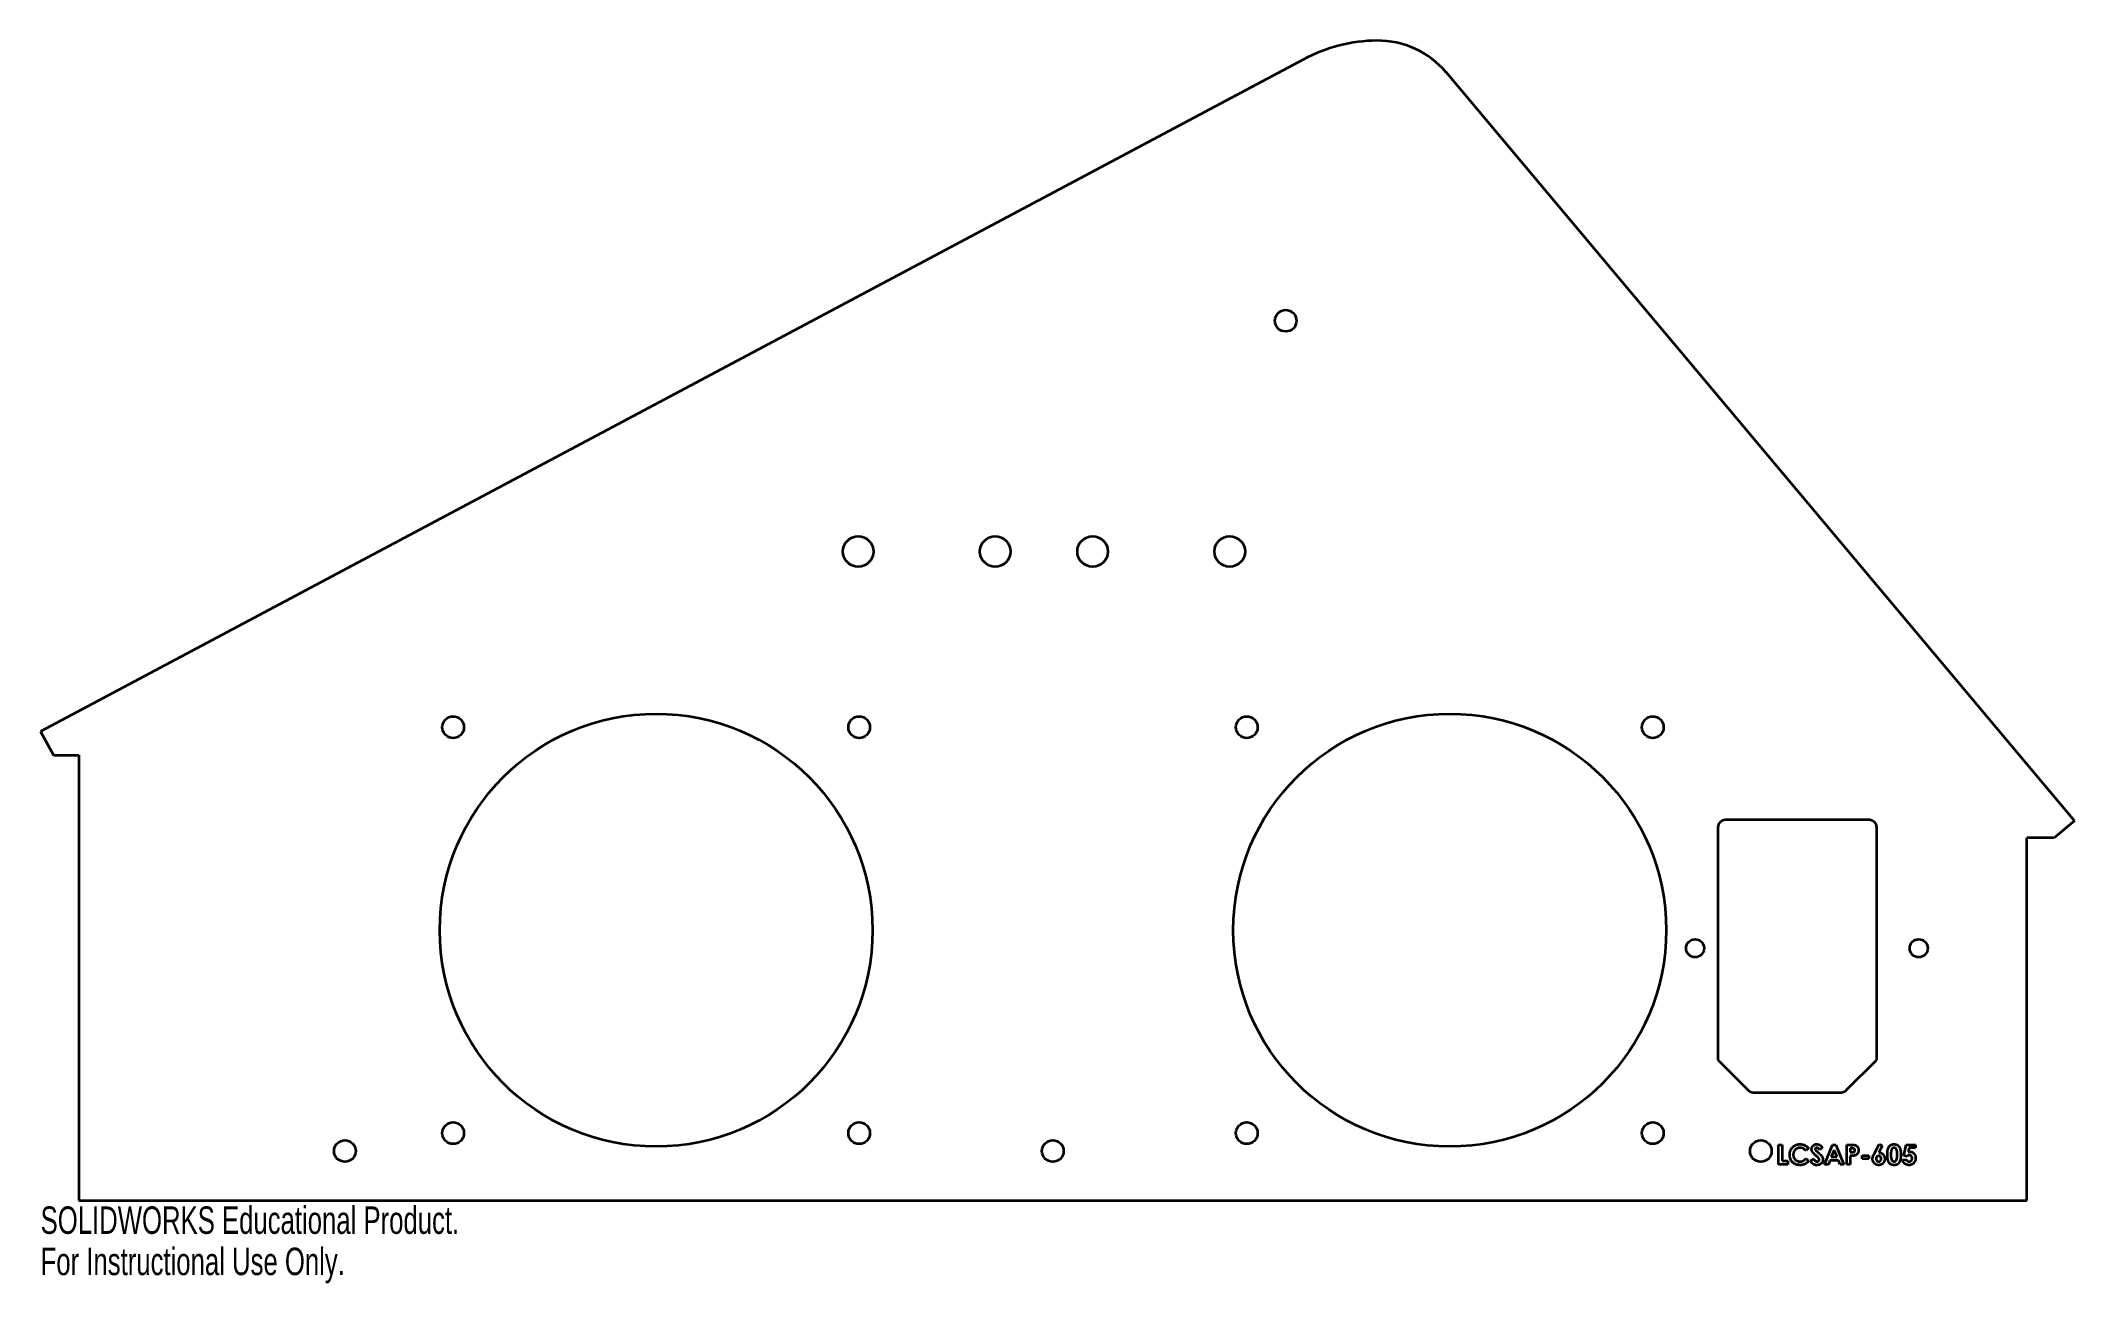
# Model space of a CAD drawing. Header units: inches. Extents: x -0.3 to 13.8, y -0.6 to 8.
import ezdxf

# ---------------------------------------------------------------- set-up
doc = ezdxf.new("R2010")
doc.units = ezdxf.units.IN
doc.header["$MEASUREMENT"] = 0
doc.styles.add('SLDTEXTSTYLE0', font='TXT', dxfattribs={"width": 0.7})

msp = doc.modelspace()

# ---------------------------------------------------------------- linework, layer by layer
at = {"color": 7, "linetype": 'Continuous', "lineweight": 35}
for p, q in [((8.486, 7.912), (-0.266, 3.253)), ((13.829, 2.632), (9.474, 7.822)), ((-0.266, 3.253), (-0.177, 3.088)), ((-0.177, 3.088), (0, 3.088)), ((0, 3.088), (0, 0)), ((11.359, 2.59), (11.359, 0.975)), ((12.409, 2.64), (11.409, 2.64)), ((12.459, 0.975), (12.459, 2.59)), ((13.829, 2.632), (13.688, 2.514)), ((13.688, 2.514), (13.5, 2.514)), ((13.5, 0), (13.5, 2.514)), ((11.359, 0.975), (11.569, 0.765)), ((12.248, 0.765), (12.459, 0.975)), ((11.604, 0.75), (12.213, 0.75)), ((11.778, 0.388), (11.803, 0.388)), ((11.778, 0.25), (11.778, 0.388)), ((11.803, 0.388), (11.803, 0.275)), ((11.987, 0.364), (11.969, 0.347)), ((11.969, 0.291), (11.986, 0.273)), ((12.001, 0.276), (12.023, 0.289)), ((12.082, 0.369), (12.064, 0.352)), ((12.097, 0.25), (12.153, 0.388)), ((12.164, 0.351), (12.144, 0.303)), ((12.144, 0.303), (12.185, 0.303)), ((12.153, 0.388), (12.176, 0.388)), ((12.185, 0.303), (12.164, 0.351)), ((12.176, 0.388), (12.231, 0.25)), ((12.252, 0.388), (12.279, 0.388)), ((12.252, 0.25), (12.252, 0.388)), ((12.276, 0.363), (12.276, 0.335)), ((12.284, 0.363), (12.276, 0.363)), ((12.276, 0.335), (12.285, 0.335)), ((12.276, 0.31), (12.276, 0.25)), ((12.358, 0.312), (12.405, 0.312)), ((12.358, 0.289), (12.358, 0.312)), ((12.405, 0.289), (12.358, 0.289)), ((12.405, 0.312), (12.405, 0.289)), ((12.441, 0.323), (12.476, 0.391)), ((12.497, 0.38), (12.473, 0.333)), ((12.476, 0.391), (12.497, 0.38)), ((12.637, 0.284), (12.665, 0.284)), ((12.648, 0.311), (12.664, 0.388)), ((12.669, 0.307), (12.648, 0.311)), ((12.664, 0.388), (12.727, 0.388)), ((12.684, 0.365), (12.678, 0.339)), ((12.727, 0.365), (12.684, 0.365)), ((12.727, 0.388), (12.727, 0.365)), ((11.842, 0.25), (11.778, 0.25)), ((11.803, 0.275), (11.842, 0.275)), ((11.842, 0.275), (11.842, 0.25)), ((12.124, 0.25), (12.097, 0.25)), ((12.134, 0.278), (12.124, 0.25)), ((12.194, 0.278), (12.134, 0.278)), ((12.205, 0.25), (12.194, 0.278)), ((12.231, 0.25), (12.205, 0.25)), ((12.276, 0.25), (12.252, 0.25)), ((0, 0), (13.5, 0))]:
    msp.add_line(p, q, dxfattribs=at)
for centre, radius in [((8.363, 6.1), 0.075), ((5.4, 4.5), 0.106), ((6.35, 4.5), 0.106), ((7.025, 4.5), 0.106), ((7.975, 4.5), 0.106), ((4, 1.875), 1.5), ((2.593, 3.282), 0.075), ((5.407, 3.282), 0.075), ((9.5, 1.875), 1.5), ((8.093, 3.282), 0.075), ((10.907, 3.282), 0.075), ((11.2, 1.75), 0.0625), ((12.75, 1.75), 0.0625), ((2.593, 0.468), 0.075), ((5.407, 0.468), 0.075), ((8.093, 0.468), 0.075), ((10.907, 0.468), 0.075), ((1.843, 0.344), 0.075), ((6.749, 0.344), 0.075), ((11.656, 0.344), 0.075)]:
    msp.add_circle(centre, radius, dxfattribs=at)
for centre, radius, start, end in [((9.007, 6.933), 1.109, 90.575, 118.025), ((9.002, 7.426), 0.616, 40, 90.575), ((11.409, 2.59), 0.05, 90, 180), ((12.409, 2.59), 0.05, 0, 90), ((11.604, 0.8), 0.05, 225, 270), ((12.213, 0.8), 0.05, 270, 315)]:
    msp.add_arc(centre, radius, start, end, dxfattribs=at)
for points, knots in [([(11.856, 0.319), (11.856, 0.321), (11.856, 0.324), (11.857, 0.329), (11.857, 0.334), (11.858, 0.339), (11.86, 0.343), (11.861, 0.347), (11.863, 0.352), (11.865, 0.356), (11.868, 0.36), (11.87, 0.363), (11.873, 0.367), (11.876, 0.37), (11.88, 0.373), (11.883, 0.376), (11.887, 0.379), (11.891, 0.382), (11.896, 0.384), (11.9, 0.386), (11.904, 0.388), (11.909, 0.389), (11.914, 0.39), (11.918, 0.391), (11.923, 0.391), (11.926, 0.391), (11.928, 0.391)], [0, 0, 0, 0, 0.044663, 0.088512, 0.130926, 0.172904, 0.214, 0.254985, 0.295291, 0.335772, 0.376181, 0.416178, 0.45635, 0.496512, 0.537041, 0.578119, 0.619725, 0.662422, 0.705299, 0.74743, 0.789433, 0.831267, 0.872825, 0.91487, 0.957027, 1, 1, 1, 1]), ([(11.928, 0.246), (11.925, 0.247), (11.92, 0.247), (11.913, 0.248), (11.906, 0.249), (11.899, 0.251), (11.893, 0.254), (11.887, 0.258), (11.881, 0.262), (11.876, 0.267), (11.871, 0.272), (11.867, 0.278), (11.864, 0.284), (11.861, 0.29), (11.859, 0.297), (11.857, 0.304), (11.856, 0.311), (11.856, 0.317), (11.856, 0.319)], [0, 0, 0, 0, 0.067376, 0.131837, 0.194461, 0.255346, 0.315588, 0.375627, 0.436138, 0.497779, 0.55947, 0.620278, 0.680788, 0.741492, 0.803215, 0.866493, 0.93191, 1, 1, 1, 1]), ([(11.927, 0.367), (11.925, 0.367), (11.922, 0.366), (11.918, 0.366), (11.913, 0.365), (11.909, 0.363), (11.905, 0.361), (11.901, 0.359), (11.897, 0.356), (11.894, 0.353), (11.891, 0.349), (11.888, 0.346), (11.886, 0.342), (11.884, 0.338), (11.883, 0.333), (11.882, 0.329), (11.881, 0.324), (11.881, 0.321), (11.881, 0.319)], [0, 0, 0, 0, 0.064715, 0.127707, 0.188882, 0.249158, 0.309661, 0.370225, 0.432332, 0.495782, 0.559304, 0.621861, 0.683322, 0.744523, 0.806088, 0.868994, 0.933419, 1, 1, 1, 1]), ([(11.881, 0.319), (11.881, 0.318), (11.881, 0.316), (11.881, 0.312), (11.882, 0.309), (11.882, 0.306), (11.883, 0.303), (11.884, 0.3), (11.885, 0.297), (11.887, 0.294), (11.888, 0.292), (11.89, 0.289), (11.892, 0.287), (11.894, 0.285), (11.896, 0.283), (11.898, 0.281), (11.901, 0.279), (11.903, 0.277), (11.906, 0.276), (11.909, 0.275), (11.912, 0.274), (11.915, 0.273), (11.918, 0.272), (11.921, 0.272), (11.924, 0.271), (11.926, 0.271), (11.927, 0.271)], [0, 0, 0, 0, 0.045986, 0.090639, 0.134485, 0.177331, 0.219265, 0.260785, 0.302317, 0.343436, 0.384181, 0.424376, 0.464181, 0.504012, 0.543822, 0.583802, 0.624419, 0.665548, 0.706675, 0.747827, 0.788895, 0.830219, 0.871707, 0.913734, 0.956588, 1, 1, 1, 1]), ([(11.969, 0.347), (11.967, 0.348), (11.964, 0.351), (11.959, 0.355), (11.954, 0.359), (11.949, 0.362), (11.944, 0.364), (11.938, 0.365), (11.933, 0.366), (11.929, 0.367), (11.927, 0.367)], [0, 0, 0, 0, 0.139406, 0.272304, 0.399525, 0.522811, 0.642663, 0.761023, 0.879801, 1, 1, 1, 1]), ([(11.927, 0.271), (11.929, 0.271), (11.933, 0.271), (11.938, 0.272), (11.943, 0.274), (11.947, 0.275), (11.951, 0.277), (11.953, 0.278), (11.955, 0.28), (11.958, 0.282), (11.961, 0.284), (11.963, 0.286), (11.966, 0.289), (11.968, 0.29), (11.969, 0.291)], [0, 0, 0, 0, 0.1170484, 0.2299697, 0.3407035, 0.4493551, 0.5055565, 0.5653027, 0.628205, 0.694729, 0.7650188, 0.8395802, 0.9177498, 1, 1, 1, 1]), ([(11.928, 0.391), (11.929, 0.391), (11.932, 0.391), (11.936, 0.391), (11.94, 0.39), (11.944, 0.39), (11.948, 0.389), (11.952, 0.387), (11.956, 0.386), (11.96, 0.384), (11.964, 0.382), (11.968, 0.38), (11.971, 0.378), (11.975, 0.376), (11.978, 0.373), (11.981, 0.37), (11.984, 0.367), (11.986, 0.365), (11.987, 0.364)], [0, 0, 0, 0, 0.062276, 0.123904, 0.185067, 0.24684, 0.308435, 0.370241, 0.432587, 0.495925, 0.559351, 0.621943, 0.684393, 0.746986, 0.809441, 0.872508, 0.935769, 1, 1, 1, 1]), ([(12.008, 0.356), (12.008, 0.358), (12.008, 0.36), (12.009, 0.363), (12.009, 0.367), (12.011, 0.37), (12.012, 0.373), (12.014, 0.376), (12.016, 0.378), (12.018, 0.381), (12.021, 0.383), (12.024, 0.386), (12.027, 0.387), (12.03, 0.389), (12.033, 0.39), (12.037, 0.391), (12.04, 0.391), (12.043, 0.391), (12.044, 0.391)], [0, 0, 0, 0, 0.063173, 0.124457, 0.184841, 0.244567, 0.304319, 0.3652, 0.427421, 0.491262, 0.555499, 0.618605, 0.680495, 0.742473, 0.804991, 0.868252, 0.932887, 1, 1, 1, 1]), ([(12.043, 0.308), (12.041, 0.31), (12.038, 0.312), (12.033, 0.317), (12.029, 0.32), (12.025, 0.324), (12.021, 0.328), (12.019, 0.331), (12.016, 0.334), (12.014, 0.337), (12.012, 0.341), (12.009, 0.346), (12.008, 0.351), (12.008, 0.355), (12.008, 0.356)], [0, 0, 0, 0, 0.112125, 0.215201, 0.309902, 0.395959, 0.473447, 0.54214, 0.602523, 0.654726, 0.747804, 0.835278, 0.918925, 1, 1, 1, 1]), ([(12.023, 0.289), (12.023, 0.287), (12.025, 0.285), (12.028, 0.281), (12.03, 0.278), (12.033, 0.276), (12.036, 0.274), (12.039, 0.272), (12.042, 0.271), (12.044, 0.271), (12.045, 0.271)], [0, 0, 0, 0, 0.160458, 0.307612, 0.442139, 0.566229, 0.681222, 0.789558, 0.895029, 1, 1, 1, 1]), ([(12.044, 0.367), (12.043, 0.367), (12.042, 0.367), (12.039, 0.366), (12.037, 0.365), (12.036, 0.364), (12.034, 0.362), (12.033, 0.361), (12.033, 0.359), (12.033, 0.358), (12.033, 0.358)], [0, 0, 0, 0, 0.148126, 0.285993, 0.416634, 0.54738, 0.671583, 0.784401, 0.893266, 1, 1, 1, 1]), ([(12.033, 0.358), (12.033, 0.357), (12.033, 0.356), (12.033, 0.354), (12.034, 0.352), (12.035, 0.351), (12.035, 0.351)], [0, 0, 0, 0, 0.241881, 0.487115, 0.737838, 1, 1, 1, 1]), ([(12.035, 0.351), (12.035, 0.351), (12.036, 0.35), (12.037, 0.348), (12.039, 0.346), (12.041, 0.344), (12.044, 0.342), (12.047, 0.339), (12.05, 0.336), (12.052, 0.334), (12.054, 0.333)], [0, 0, 0, 0, 0.0592342, 0.1363493, 0.2338052, 0.3494112, 0.4831792, 0.6359669, 0.8092434, 1, 1, 1, 1]), ([(12.061, 0.284), (12.061, 0.285), (12.061, 0.287), (12.06, 0.289), (12.059, 0.291), (12.058, 0.293), (12.057, 0.295), (12.055, 0.296), (12.054, 0.298), (12.052, 0.3), (12.05, 0.302), (12.048, 0.304), (12.045, 0.306), (12.044, 0.307), (12.043, 0.308)], [0, 0, 0, 0, 0.076347, 0.155091, 0.238352, 0.328404, 0.379384, 0.439618, 0.509831, 0.588875, 0.677436, 0.775547, 0.882636, 1, 1, 1, 1]), ([(12.044, 0.391), (12.046, 0.391), (12.049, 0.391), (12.054, 0.39), (12.058, 0.389), (12.062, 0.387), (12.065, 0.385), (12.067, 0.384), (12.07, 0.382), (12.072, 0.38), (12.075, 0.378), (12.077, 0.375), (12.08, 0.372), (12.081, 0.37), (12.082, 0.369)], [0, 0, 0, 0, 0.10691, 0.212977, 0.319777, 0.428556, 0.485857, 0.546559, 0.611431, 0.679821, 0.753159, 0.830753, 0.913133, 1, 1, 1, 1]), ([(12.064, 0.352), (12.063, 0.354), (12.061, 0.356), (12.059, 0.359), (12.056, 0.361), (12.054, 0.363), (12.051, 0.365), (12.049, 0.366), (12.046, 0.366), (12.045, 0.367), (12.044, 0.367)], [0, 0, 0, 0, 0.1624203, 0.3118243, 0.4484328, 0.5733812, 0.6890771, 0.7975729, 0.900293, 1, 1, 1, 1]), ([(12.086, 0.286), (12.086, 0.284), (12.086, 0.282), (12.085, 0.278), (12.084, 0.274), (12.083, 0.27), (12.081, 0.267), (12.079, 0.263), (12.077, 0.26), (12.074, 0.258), (12.071, 0.255), (12.068, 0.253), (12.065, 0.251), (12.061, 0.249), (12.057, 0.248), (12.053, 0.247), (12.049, 0.247), (12.046, 0.246), (12.044, 0.246)], [0, 0, 0, 0, 0.065201, 0.127927, 0.189047, 0.248544, 0.307607, 0.367248, 0.426963, 0.488617, 0.550392, 0.611331, 0.672556, 0.734024, 0.797341, 0.86225, 0.929625, 1, 1, 1, 1]), ([(12.045, 0.271), (12.046, 0.271), (12.048, 0.271), (12.051, 0.272), (12.054, 0.273), (12.056, 0.275), (12.058, 0.277), (12.06, 0.279), (12.061, 0.282), (12.061, 0.283), (12.061, 0.284)], [0, 0, 0, 0, 0.141986, 0.275473, 0.404346, 0.53543, 0.661427, 0.777867, 0.88828, 1, 1, 1, 1]), ([(12.054, 0.333), (12.055, 0.332), (12.057, 0.33), (12.06, 0.328), (12.063, 0.325), (12.065, 0.323), (12.067, 0.321), (12.069, 0.32), (12.07, 0.318), (12.071, 0.318), (12.071, 0.317)], [0, 0, 0, 0, 0.192953, 0.366184, 0.520457, 0.655012, 0.770624, 0.865677, 0.942675, 1, 1, 1, 1]), ([(12.071, 0.317), (12.073, 0.316), (12.075, 0.313), (12.078, 0.31), (12.081, 0.306), (12.082, 0.302), (12.084, 0.298), (12.085, 0.294), (12.086, 0.29), (12.086, 0.287), (12.086, 0.286)], [0, 0, 0, 0, 0.150833, 0.289954, 0.417139, 0.535255, 0.648751, 0.762405, 0.879827, 1, 1, 1, 1]), ([(12.305, 0.312), (12.304, 0.312), (12.302, 0.312), (12.3, 0.311), (12.297, 0.311), (12.294, 0.311), (12.29, 0.31), (12.286, 0.31), (12.281, 0.31), (12.278, 0.31), (12.276, 0.31)], [0, 0, 0, 0, 0.077373, 0.167614, 0.272108, 0.390016, 0.521363, 0.667272, 0.82681, 1, 1, 1, 1]), ([(12.279, 0.388), (12.281, 0.388), (12.285, 0.388), (12.29, 0.388), (12.294, 0.387), (12.299, 0.387), (12.302, 0.386), (12.306, 0.386), (12.309, 0.385), (12.312, 0.384), (12.314, 0.383), (12.316, 0.381), (12.319, 0.38), (12.321, 0.378), (12.322, 0.377), (12.324, 0.375), (12.326, 0.373), (12.327, 0.371), (12.329, 0.368), (12.33, 0.366), (12.331, 0.363), (12.332, 0.36), (12.332, 0.358), (12.333, 0.355), (12.333, 0.352), (12.333, 0.35), (12.333, 0.349)], [0, 0, 0, 0, 0.070781, 0.136552, 0.197012, 0.252923, 0.303687, 0.349719, 0.39124, 0.428479, 0.463057, 0.49715, 0.531002, 0.564226, 0.597701, 0.631421, 0.665597, 0.700451, 0.735881, 0.771092, 0.806975, 0.843534, 0.88094, 0.919294, 0.95918, 1, 1, 1, 1]), ([(12.302, 0.36), (12.301, 0.361), (12.3, 0.361), (12.299, 0.362), (12.297, 0.362), (12.295, 0.362), (12.293, 0.363), (12.29, 0.363), (12.287, 0.363), (12.285, 0.363), (12.284, 0.363)], [0, 0, 0, 0, 0.082101, 0.173825, 0.278953, 0.396639, 0.527316, 0.671298, 0.828754, 1, 1, 1, 1]), ([(12.285, 0.335), (12.287, 0.335), (12.29, 0.335), (12.294, 0.335), (12.297, 0.336), (12.3, 0.336), (12.302, 0.337), (12.303, 0.338), (12.305, 0.339), (12.306, 0.341), (12.307, 0.343), (12.308, 0.344), (12.308, 0.347), (12.308, 0.348), (12.308, 0.349)], [0, 0, 0, 0, 0.15516, 0.285496, 0.390503, 0.470975, 0.538446, 0.603655, 0.666587, 0.730199, 0.794945, 0.860228, 0.928121, 1, 1, 1, 1]), ([(12.308, 0.349), (12.308, 0.349), (12.308, 0.351), (12.308, 0.352), (12.307, 0.354), (12.307, 0.356), (12.306, 0.357), (12.305, 0.358), (12.303, 0.359), (12.302, 0.36), (12.302, 0.36)], [0, 0, 0, 0, 0.137788, 0.267341, 0.390444, 0.511778, 0.629509, 0.747829, 0.871885, 1, 1, 1, 1]), ([(12.333, 0.349), (12.333, 0.348), (12.333, 0.345), (12.333, 0.342), (12.332, 0.339), (12.331, 0.336), (12.33, 0.333), (12.329, 0.33), (12.327, 0.328), (12.325, 0.325), (12.323, 0.323), (12.321, 0.321), (12.319, 0.319), (12.316, 0.317), (12.314, 0.316), (12.311, 0.314), (12.308, 0.313), (12.306, 0.312), (12.305, 0.312)], [0, 0, 0, 0, 0.068875, 0.135349, 0.199289, 0.26155, 0.322915, 0.382772, 0.442844, 0.502652, 0.562749, 0.62274, 0.682687, 0.743329, 0.805013, 0.868067, 0.933111, 1, 1, 1, 1]), ([(12.43, 0.29), (12.43, 0.291), (12.43, 0.293), (12.431, 0.296), (12.431, 0.299), (12.432, 0.302), (12.433, 0.304), (12.433, 0.306), (12.434, 0.308), (12.435, 0.311), (12.436, 0.313), (12.438, 0.316), (12.439, 0.319), (12.44, 0.321), (12.441, 0.323)], [0, 0, 0, 0, 0.092538, 0.185591, 0.279552, 0.375602, 0.427617, 0.487117, 0.554199, 0.628624, 0.709688, 0.799181, 0.895357, 1, 1, 1, 1]), ([(12.473, 0.246), (12.471, 0.246), (12.468, 0.247), (12.464, 0.247), (12.46, 0.248), (12.456, 0.25), (12.452, 0.252), (12.449, 0.254), (12.445, 0.256), (12.442, 0.26), (12.44, 0.263), (12.437, 0.266), (12.435, 0.27), (12.433, 0.274), (12.432, 0.277), (12.431, 0.281), (12.43, 0.285), (12.43, 0.288), (12.43, 0.29)], [0, 0, 0, 0, 0.066486, 0.130736, 0.193287, 0.255291, 0.316538, 0.378867, 0.441877, 0.507117, 0.572271, 0.635427, 0.696817, 0.757357, 0.817265, 0.877134, 0.93802, 1, 1, 1, 1]), ([(12.472, 0.31), (12.471, 0.31), (12.469, 0.31), (12.465, 0.309), (12.462, 0.307), (12.46, 0.305), (12.458, 0.302), (12.456, 0.298), (12.455, 0.295), (12.455, 0.292), (12.455, 0.291)], [0, 0, 0, 0, 0.122718, 0.240143, 0.357362, 0.481674, 0.607866, 0.732955, 0.862144, 1, 1, 1, 1]), ([(12.455, 0.291), (12.455, 0.289), (12.455, 0.287), (12.456, 0.283), (12.458, 0.28), (12.46, 0.277), (12.463, 0.274), (12.466, 0.273), (12.469, 0.271), (12.471, 0.271), (12.472, 0.271)], [0, 0, 0, 0, 0.137285, 0.267028, 0.394926, 0.524335, 0.650813, 0.769267, 0.883435, 1, 1, 1, 1]), ([(12.49, 0.291), (12.49, 0.292), (12.49, 0.295), (12.489, 0.298), (12.487, 0.302), (12.485, 0.305), (12.483, 0.307), (12.479, 0.309), (12.476, 0.31), (12.474, 0.31), (12.472, 0.31)], [0, 0, 0, 0, 0.135404, 0.262225, 0.385849, 0.510857, 0.634977, 0.753299, 0.873932, 1, 1, 1, 1]), ([(12.472, 0.271), (12.474, 0.271), (12.476, 0.271), (12.479, 0.272), (12.482, 0.274), (12.485, 0.277), (12.487, 0.28), (12.489, 0.283), (12.49, 0.287), (12.49, 0.289), (12.49, 0.291)], [0, 0, 0, 0, 0.121152, 0.237601, 0.356052, 0.480525, 0.607639, 0.73343, 0.862182, 1, 1, 1, 1]), ([(12.473, 0.333), (12.475, 0.333), (12.478, 0.333), (12.482, 0.332), (12.486, 0.331), (12.489, 0.33), (12.493, 0.328), (12.497, 0.326), (12.5, 0.323), (12.503, 0.321), (12.506, 0.317), (12.508, 0.314), (12.51, 0.31), (12.512, 0.306), (12.513, 0.302), (12.514, 0.298), (12.515, 0.294), (12.515, 0.291), (12.515, 0.289)], [0, 0, 0, 0, 0.063329, 0.124736, 0.184916, 0.2443, 0.303826, 0.364353, 0.426073, 0.489721, 0.553756, 0.616458, 0.678319, 0.740301, 0.802656, 0.866732, 0.932157, 1, 1, 1, 1]), ([(12.515, 0.289), (12.515, 0.288), (12.515, 0.285), (12.514, 0.281), (12.513, 0.277), (12.512, 0.273), (12.51, 0.269), (12.508, 0.265), (12.506, 0.262), (12.503, 0.259), (12.5, 0.256), (12.496, 0.253), (12.493, 0.251), (12.489, 0.25), (12.485, 0.248), (12.481, 0.247), (12.477, 0.247), (12.474, 0.246), (12.473, 0.246)], [0, 0, 0, 0, 0.065621, 0.129704, 0.192008, 0.253165, 0.31459, 0.376533, 0.439287, 0.503799, 0.568284, 0.630629, 0.691513, 0.751998, 0.812377, 0.873577, 0.936027, 1, 1, 1, 1]), ([(12.533, 0.318), (12.533, 0.321), (12.533, 0.326), (12.533, 0.335), (12.534, 0.343), (12.535, 0.35), (12.537, 0.357), (12.539, 0.363), (12.541, 0.368), (12.543, 0.371), (12.544, 0.373)], [0, 0, 0, 0, 0.161071, 0.310789, 0.449904, 0.578376, 0.696617, 0.805987, 0.906562, 1, 1, 1, 1]), ([(12.58, 0.246), (12.579, 0.246), (12.576, 0.247), (12.573, 0.247), (12.569, 0.247), (12.566, 0.248), (12.563, 0.249), (12.56, 0.25), (12.557, 0.252), (12.554, 0.254), (12.552, 0.256), (12.55, 0.258), (12.547, 0.26), (12.545, 0.263), (12.543, 0.266), (12.542, 0.269), (12.54, 0.272), (12.538, 0.276), (12.537, 0.28), (12.536, 0.284), (12.535, 0.289), (12.534, 0.294), (12.533, 0.299), (12.533, 0.305), (12.533, 0.311), (12.533, 0.315), (12.533, 0.318)], [0, 0, 0, 0, 0.038217, 0.074867, 0.110158, 0.144454, 0.17808, 0.211171, 0.243687, 0.275872, 0.308376, 0.341263, 0.37515, 0.409655, 0.445157, 0.482073, 0.520576, 0.560554, 0.603108, 0.648689, 0.697948, 0.750768, 0.807309, 0.867656, 0.931861, 1, 1, 1, 1]), ([(12.544, 0.373), (12.545, 0.374), (12.547, 0.377), (12.551, 0.381), (12.555, 0.384), (12.559, 0.387), (12.564, 0.389), (12.568, 0.39), (12.574, 0.391), (12.577, 0.391), (12.579, 0.391)], [0, 0, 0, 0, 0.132314, 0.2587, 0.380912, 0.500535, 0.620923, 0.742376, 0.868281, 1, 1, 1, 1]), ([(12.58, 0.367), (12.579, 0.367), (12.576, 0.366), (12.573, 0.366), (12.57, 0.364), (12.568, 0.363), (12.567, 0.361), (12.565, 0.36), (12.564, 0.358), (12.563, 0.356), (12.562, 0.355), (12.562, 0.352), (12.561, 0.35), (12.56, 0.348), (12.559, 0.345), (12.559, 0.342), (12.558, 0.338), (12.558, 0.335), (12.558, 0.331), (12.558, 0.327), (12.557, 0.322), (12.557, 0.319), (12.557, 0.317)], [0, 0, 0, 0, 0.053834, 0.105543, 0.158054, 0.211987, 0.240207, 0.269794, 0.301343, 0.334608, 0.370284, 0.408089, 0.448681, 0.492069, 0.538664, 0.590371, 0.646388, 0.707195, 0.772947, 0.843643, 0.919308, 1, 1, 1, 1]), ([(12.557, 0.317), (12.557, 0.315), (12.557, 0.311), (12.558, 0.305), (12.558, 0.3), (12.559, 0.295), (12.56, 0.291), (12.561, 0.287), (12.562, 0.284), (12.563, 0.281), (12.565, 0.279), (12.567, 0.277), (12.569, 0.275), (12.571, 0.274), (12.573, 0.273), (12.575, 0.272), (12.577, 0.271), (12.579, 0.271), (12.58, 0.271)], [0, 0, 0, 0, 0.110734, 0.212341, 0.305502, 0.389835, 0.46669, 0.535262, 0.596763, 0.651066, 0.701036, 0.74786, 0.791833, 0.834284, 0.875334, 0.916035, 0.957652, 1, 1, 1, 1]), ([(12.579, 0.391), (12.58, 0.391), (12.583, 0.391), (12.586, 0.391), (12.589, 0.39), (12.593, 0.39), (12.596, 0.388), (12.599, 0.387), (12.602, 0.386), (12.604, 0.384), (12.607, 0.382), (12.609, 0.38), (12.612, 0.377), (12.614, 0.375), (12.616, 0.372), (12.617, 0.368), (12.619, 0.365), (12.621, 0.361), (12.622, 0.357), (12.623, 0.353), (12.624, 0.348), (12.625, 0.343), (12.626, 0.337), (12.626, 0.332), (12.626, 0.325), (12.626, 0.321), (12.626, 0.319)], [0, 0, 0, 0, 0.036635, 0.072034, 0.106626, 0.140306, 0.173619, 0.206426, 0.239067, 0.271883, 0.30484, 0.338529, 0.372616, 0.407548, 0.443719, 0.481312, 0.520113, 0.560913, 0.604025, 0.650075, 0.699572, 0.752363, 0.808789, 0.868954, 0.932675, 1, 1, 1, 1]), ([(12.602, 0.319), (12.602, 0.321), (12.602, 0.325), (12.601, 0.331), (12.601, 0.337), (12.6, 0.342), (12.599, 0.346), (12.598, 0.35), (12.597, 0.353), (12.596, 0.356), (12.594, 0.359), (12.592, 0.361), (12.59, 0.363), (12.589, 0.364), (12.586, 0.365), (12.584, 0.366), (12.582, 0.367), (12.58, 0.367), (12.58, 0.367)], [0, 0, 0, 0, 0.112115, 0.215802, 0.310203, 0.395993, 0.47341, 0.542778, 0.604548, 0.659357, 0.708764, 0.755356, 0.798687, 0.840017, 0.880203, 0.919733, 0.959049, 1, 1, 1, 1]), ([(12.626, 0.319), (12.626, 0.317), (12.626, 0.312), (12.626, 0.306), (12.625, 0.3), (12.625, 0.295), (12.624, 0.289), (12.623, 0.285), (12.622, 0.28), (12.62, 0.276), (12.619, 0.272), (12.617, 0.269), (12.616, 0.266), (12.614, 0.263), (12.612, 0.26), (12.609, 0.258), (12.607, 0.256), (12.605, 0.254), (12.602, 0.252), (12.599, 0.25), (12.597, 0.249), (12.594, 0.248), (12.59, 0.247), (12.587, 0.247), (12.583, 0.247), (12.581, 0.246), (12.58, 0.246)], [0, 0, 0, 0, 0.068491, 0.133077, 0.193829, 0.251083, 0.304401, 0.354408, 0.401295, 0.444701, 0.485692, 0.524676, 0.562307, 0.597947, 0.632474, 0.665752, 0.697985, 0.729586, 0.760825, 0.792355, 0.824313, 0.857156, 0.890927, 0.92596, 0.962061, 1, 1, 1, 1]), ([(12.595, 0.281), (12.595, 0.282), (12.596, 0.284), (12.598, 0.287), (12.599, 0.291), (12.6, 0.296), (12.601, 0.301), (12.601, 0.307), (12.601, 0.313), (12.602, 0.317), (12.602, 0.319)], [0, 0, 0, 0, 0.088871, 0.186355, 0.294078, 0.412237, 0.541778, 0.682703, 0.835096, 1, 1, 1, 1]), ([(12.683, 0.246), (12.681, 0.246), (12.678, 0.247), (12.674, 0.247), (12.67, 0.248), (12.667, 0.249), (12.663, 0.25), (12.66, 0.252), (12.656, 0.254), (12.653, 0.256), (12.65, 0.259), (12.647, 0.262), (12.645, 0.265), (12.643, 0.268), (12.641, 0.272), (12.639, 0.275), (12.638, 0.279), (12.637, 0.282), (12.637, 0.284)], [0, 0, 0, 0, 0.065935, 0.130037, 0.192362, 0.25382, 0.314199, 0.37467, 0.435154, 0.496479, 0.557809, 0.619031, 0.679691, 0.740961, 0.803375, 0.866818, 0.932318, 1, 1, 1, 1]), ([(12.665, 0.284), (12.666, 0.283), (12.667, 0.281), (12.669, 0.278), (12.671, 0.276), (12.673, 0.274), (12.676, 0.273), (12.678, 0.272), (12.681, 0.271), (12.683, 0.271), (12.684, 0.271)], [0, 0, 0, 0, 0.138114, 0.268408, 0.394191, 0.517092, 0.637493, 0.757004, 0.877294, 1, 1, 1, 1]), ([(12.685, 0.315), (12.684, 0.315), (12.683, 0.315), (12.681, 0.315), (12.679, 0.314), (12.677, 0.313), (12.675, 0.312), (12.673, 0.31), (12.671, 0.309), (12.67, 0.307), (12.669, 0.307)], [0, 0, 0, 0, 0.11036, 0.221186, 0.334364, 0.452977, 0.577234, 0.708804, 0.849355, 1, 1, 1, 1]), ([(12.678, 0.339), (12.679, 0.339), (12.681, 0.339), (12.683, 0.34), (12.685, 0.34), (12.686, 0.34), (12.687, 0.34)], [0, 0, 0, 0, 0.263654, 0.51998, 0.767103, 1, 1, 1, 1]), ([(12.729, 0.294), (12.729, 0.293), (12.729, 0.29), (12.728, 0.285), (12.727, 0.28), (12.725, 0.276), (12.724, 0.272), (12.721, 0.268), (12.719, 0.264), (12.715, 0.26), (12.712, 0.257), (12.708, 0.254), (12.705, 0.252), (12.7, 0.25), (12.696, 0.248), (12.692, 0.247), (12.687, 0.247), (12.684, 0.246), (12.683, 0.246)], [0, 0, 0, 0, 0.066755, 0.131728, 0.19481, 0.256899, 0.318751, 0.380351, 0.443324, 0.507463, 0.571506, 0.633361, 0.693942, 0.753929, 0.813802, 0.874524, 0.936222, 1, 1, 1, 1]), ([(12.684, 0.271), (12.685, 0.271), (12.686, 0.271), (12.688, 0.272), (12.69, 0.272), (12.692, 0.273), (12.694, 0.274), (12.695, 0.275), (12.697, 0.276), (12.698, 0.277), (12.7, 0.279), (12.701, 0.281), (12.702, 0.283), (12.703, 0.285), (12.703, 0.287), (12.704, 0.289), (12.704, 0.291), (12.704, 0.293), (12.704, 0.294)], [0, 0, 0, 0, 0.061179, 0.120371, 0.178442, 0.235934, 0.294268, 0.352654, 0.413122, 0.475586, 0.5389, 0.601869, 0.664333, 0.727647, 0.792409, 0.85912, 0.928135, 1, 1, 1, 1]), ([(12.704, 0.294), (12.704, 0.294), (12.704, 0.296), (12.704, 0.298), (12.703, 0.3), (12.703, 0.302), (12.702, 0.304), (12.701, 0.306), (12.7, 0.308), (12.699, 0.309), (12.697, 0.311), (12.696, 0.312), (12.694, 0.313), (12.692, 0.314), (12.691, 0.315), (12.689, 0.315), (12.687, 0.315), (12.686, 0.315), (12.685, 0.315)], [0, 0, 0, 0, 0.072891, 0.141883, 0.209282, 0.274623, 0.338439, 0.401305, 0.465006, 0.52832, 0.59074, 0.650981, 0.70969, 0.767212, 0.824188, 0.881767, 0.939955, 1, 1, 1, 1]), ([(12.687, 0.34), (12.688, 0.34), (12.691, 0.34), (12.696, 0.339), (12.7, 0.338), (12.703, 0.337), (12.707, 0.335), (12.711, 0.333), (12.714, 0.33), (12.717, 0.327), (12.72, 0.324), (12.722, 0.32), (12.724, 0.317), (12.726, 0.313), (12.727, 0.308), (12.728, 0.304), (12.729, 0.299), (12.729, 0.296), (12.729, 0.294)], [0, 0, 0, 0, 0.0634005, 0.1249764, 0.1844922, 0.2434736, 0.3022637, 0.3613836, 0.4214818, 0.4834545, 0.5459361, 0.6081427, 0.6698203, 0.7323323, 0.7960922, 0.8616427, 0.9294352, 1, 1, 1, 1]), ([(11.986, 0.273), (11.985, 0.272), (11.983, 0.269), (11.979, 0.266), (11.975, 0.263), (11.972, 0.26), (11.968, 0.258), (11.965, 0.256), (11.961, 0.254), (11.958, 0.252), (11.955, 0.251), (11.951, 0.25), (11.947, 0.249), (11.944, 0.248), (11.94, 0.247), (11.936, 0.247), (11.932, 0.246), (11.929, 0.246), (11.928, 0.246)], [0, 0, 0, 0, 0.077783, 0.151816, 0.22254, 0.290278, 0.354641, 0.415798, 0.474709, 0.530426, 0.58558, 0.640906, 0.697901, 0.75542, 0.814521, 0.874462, 0.93667, 1, 1, 1, 1]), ([(12.044, 0.246), (12.043, 0.246), (12.041, 0.247), (12.037, 0.247), (12.034, 0.247), (12.031, 0.248), (12.028, 0.249), (12.025, 0.25), (12.022, 0.252), (12.019, 0.254), (12.017, 0.255), (12.014, 0.258), (12.012, 0.26), (12.009, 0.263), (12.007, 0.266), (12.005, 0.269), (12.003, 0.272), (12.002, 0.275), (12.001, 0.276)], [0, 0, 0, 0, 0.063551, 0.125868, 0.18624, 0.244977, 0.303358, 0.36123, 0.418489, 0.475937, 0.534204, 0.594059, 0.655469, 0.718772, 0.784975, 0.853522, 0.925182, 1, 1, 1, 1]), ([(12.58, 0.271), (12.58, 0.271), (12.582, 0.271), (12.584, 0.272), (12.586, 0.272), (12.588, 0.274), (12.59, 0.275), (12.592, 0.277), (12.593, 0.278), (12.594, 0.28), (12.595, 0.281)], [0, 0, 0, 0, 0.124035, 0.242846, 0.360342, 0.479042, 0.599334, 0.725488, 0.858549, 1, 1, 1, 1])]:
    msp.add_open_spline(points, degree=3, knots=knots, dxfattribs=at)

# ---------------------------------------------------------------- texts
at = {"color": 7, "linetype": 'Continuous', "char_height": 0.1903, "attachment_point": 1, "style": 'SLDTEXTSTYLE0'}
for s, insert in [('SOLIDWORKS Educational Product.', (-0.266, -0.04)), ('For Instructional Use Only.', (-0.266, -0.326))]:
    msp.add_mtext(s, dxfattribs=dict(at, insert=insert))

doc.saveas('drawing.dxf')
